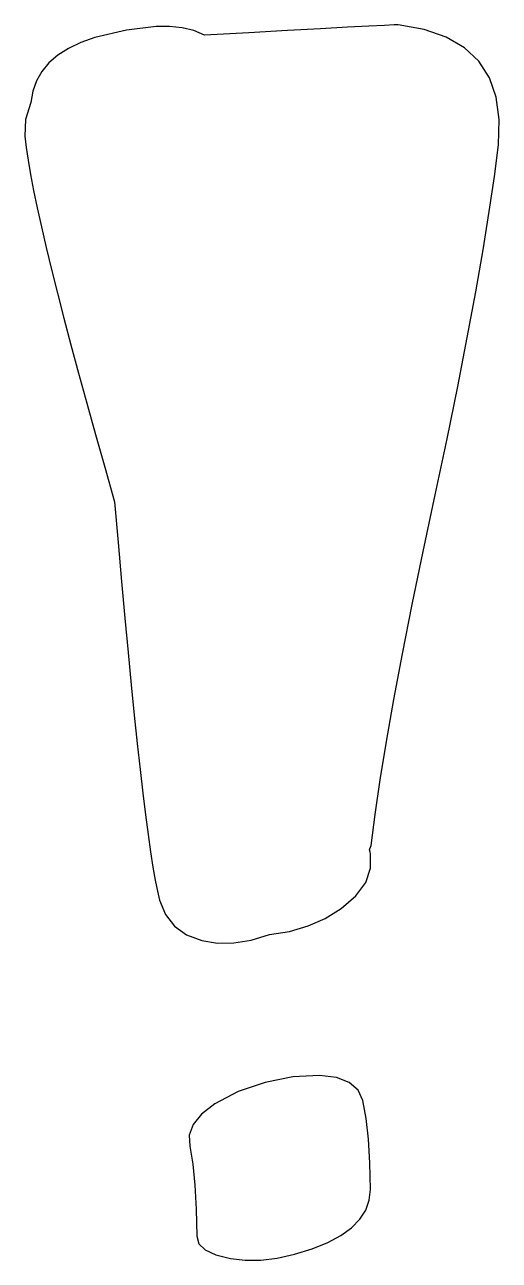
# Model space of a CAD drawing. Extents: x 0 to 7.6, y 0 to 19.9.
import ezdxf

# ---------------------------------------------------------------- set-up
doc = ezdxf.new("R2010")
doc.units = 0
doc.layers.get('0').update_dxf_attribs({"linetype": 'CONTINUOUS'})

msp = doc.modelspace()

# ---------------------------------------------------------------- linework, layer by layer
at = {"color": 0}
for p, q in [((6, 19.861), (5.936, 19.858)), ((6.417, 19.785), (6, 19.861)), ((1.635, 19.774), (1.125, 19.653)), ((2.111, 19.833), (1.635, 19.774)), ((2.326, 19.835), (2.111, 19.833)), ((2.528, 19.812), (2.326, 19.835)), ((2.715, 19.766), (2.528, 19.812)), ((2.889, 19.694), (2.715, 19.766)), ((3.603, 19.733), (2.889, 19.694)), ((4.224, 19.767), (3.603, 19.733)), ((4.752, 19.796), (4.224, 19.767)), ((5.188, 19.819), (4.752, 19.796)), ((5.53, 19.838), (5.188, 19.819)), ((5.78, 19.851), (5.53, 19.838)), ((5.936, 19.858), (5.78, 19.851)), ((6.773, 19.662), (6.417, 19.785)), ((7.066, 19.492), (6.773, 19.662)), ((0.701, 19.478), (0.531, 19.37)), ((0.899, 19.573), (0.701, 19.478)), ((1.125, 19.653), (0.899, 19.573)), ((7.299, 19.274), (7.066, 19.492)), ((0.531, 19.37), (0.389, 19.247)), ((7.469, 19.009), (7.299, 19.274)), ((0.274, 19.109), (0.187, 18.957)), ((0.389, 19.247), (0.274, 19.109)), ((0.187, 18.957), (0.128, 18.791)), ((7.578, 18.697), (7.469, 19.009)), ((0.128, 18.791), (0.097, 18.611)), ((7.625, 18.337), (7.578, 18.697)), ((0.097, 18.611), (0.01, 18.337)), ((0.01, 18.337), (0, 18.069)), ((7.611, 17.931), (7.625, 18.337)), ((0, 18.069), (0.022, 17.889)), ((0.022, 17.889), (0.053, 17.683)), ((7.547, 17.423), (7.611, 17.931)), ((0.053, 17.683), (0.093, 17.452)), ((0.093, 17.452), (0.142, 17.197)), ((7.464, 16.86), (7.547, 17.423)), ((0.142, 17.197), (0.201, 16.917)), ((0.201, 16.917), (0.268, 16.612)), ((7.364, 16.241), (7.464, 16.86)), ((0.268, 16.612), (0.345, 16.282)), ((0.345, 16.282), (0.431, 15.927)), ((7.246, 15.566), (7.364, 16.241)), ((0.431, 15.927), (0.525, 15.547)), ((0.525, 15.547), (0.629, 15.143)), ((7.111, 14.835), (7.246, 15.566)), ((0.629, 15.143), (0.742, 14.714)), ((0.742, 14.714), (0.865, 14.26)), ((6.957, 14.048), (7.111, 14.835)), ((0.865, 14.26), (0.996, 13.78)), ((6.786, 13.205), (6.957, 14.048)), ((0.996, 13.78), (1.136, 13.277)), ((1.136, 13.277), (1.286, 12.748)), ((6.597, 12.306), (6.786, 13.205)), ((1.286, 12.748), (1.444, 12.194)), ((1.444, 12.194), (1.501, 11.536)), ((6.402, 11.394), (6.597, 12.306)), ((1.501, 11.536), (1.556, 10.913)), ((6.226, 10.542), (6.402, 11.394)), ((1.556, 10.913), (1.609, 10.323)), ((6.069, 9.748), (6.226, 10.542)), ((1.609, 10.323), (1.661, 9.768)), ((1.661, 9.768), (1.712, 9.248)), ((5.931, 9.014), (6.069, 9.748)), ((1.712, 9.248), (1.761, 8.762)), ((5.812, 8.339), (5.931, 9.014)), ((1.761, 8.762), (1.808, 8.31)), ((1.808, 8.31), (1.854, 7.892)), ((5.712, 7.722), (5.812, 8.339)), ((1.854, 7.892), (1.898, 7.509)), ((5.631, 7.165), (5.712, 7.722)), ((1.898, 7.509), (1.941, 7.161)), ((1.941, 7.161), (1.983, 6.847)), ((5.569, 6.667), (5.631, 7.165)), ((1.983, 6.847), (2.023, 6.567)), ((2.023, 6.567), (2.061, 6.322)), ((5.542, 6.597), (5.545, 6.615)), ((5.552, 6.563), (5.542, 6.597)), ((5.545, 6.615), (5.556, 6.639)), ((5.556, 6.542), (5.552, 6.563)), ((5.556, 6.639), (5.569, 6.667)), ((5.557, 6.304), (5.556, 6.542)), ((2.061, 6.322), (2.098, 6.111)), ((5.479, 6.076), (5.557, 6.304)), ((2.098, 6.111), (2.133, 5.934)), ((5.321, 5.859), (5.479, 6.076)), ((2.133, 5.934), (2.167, 5.792)), ((2.167, 5.792), (2.261, 5.558)), ((5.083, 5.653), (5.321, 5.859)), ((4.829, 5.497), (5.083, 5.653)), ((2.261, 5.558), (2.406, 5.372)), ((2.406, 5.372), (2.602, 5.232)), ((4.253, 5.288), (4.552, 5.375)), ((4.552, 5.375), (4.829, 5.497)), ((2.602, 5.232), (2.847, 5.139)), ((3.639, 5.147), (3.931, 5.236)), ((3.931, 5.236), (4.253, 5.288)), ((2.847, 5.139), (3.097, 5.098)), ((3.097, 5.098), (3.361, 5.101)), ((3.361, 5.101), (3.639, 5.147)), ((3.861, 2.861), (3.431, 2.712)), ((4.309, 2.951), (3.861, 2.861)), ((4.736, 2.972), (4.309, 2.951)), ((5.009, 2.937), (4.736, 2.972)), ((5.215, 2.858), (5.009, 2.937)), ((5.356, 2.735), (5.215, 2.858)), ((3.431, 2.712), (3.056, 2.514)), ((5.431, 2.569), (5.356, 2.735)), ((3.056, 2.514), (2.843, 2.352)), ((5.485, 2.282), (5.431, 2.569)), ((2.843, 2.352), (2.705, 2.184)), ((5.524, 1.948), (5.485, 2.282)), ((2.705, 2.184), (2.641, 2.011)), ((2.641, 2.011), (2.653, 1.833)), ((2.653, 1.833), (2.701, 1.545)), ((5.548, 1.567), (5.524, 1.948)), ((2.701, 1.545), (2.736, 1.208)), ((5.556, 1.139), (5.548, 1.567)), ((2.736, 1.208), (2.757, 0.823)), ((5.536, 0.968), (5.556, 1.139)), ((2.757, 0.823), (2.764, 0.389)), ((5.384, 0.66), (5.479, 0.808)), ((5.479, 0.808), (5.536, 0.968)), ((5.25, 0.524), (5.384, 0.66)), ((4.868, 0.287), (5.078, 0.4)), ((5.078, 0.4), (5.25, 0.524)), ((2.764, 0.389), (2.798, 0.267)), ((2.798, 0.267), (2.899, 0.167)), ((4.62, 0.186), (4.868, 0.287)), ((2.899, 0.167), (3.069, 0.087)), ((3.069, 0.087), (3.306, 0.028)), ((3.306, 0.028), (3.542, 0.001)), ((3.542, 0.001), (3.792, 0.004)), ((3.792, 0.004), (4.056, 0.036)), ((4.056, 0.036), (4.333, 0.097)), ((4.333, 0.097), (4.62, 0.186))]:
    msp.add_line(p, q, dxfattribs=at)

doc.saveas('drawing.dxf')
